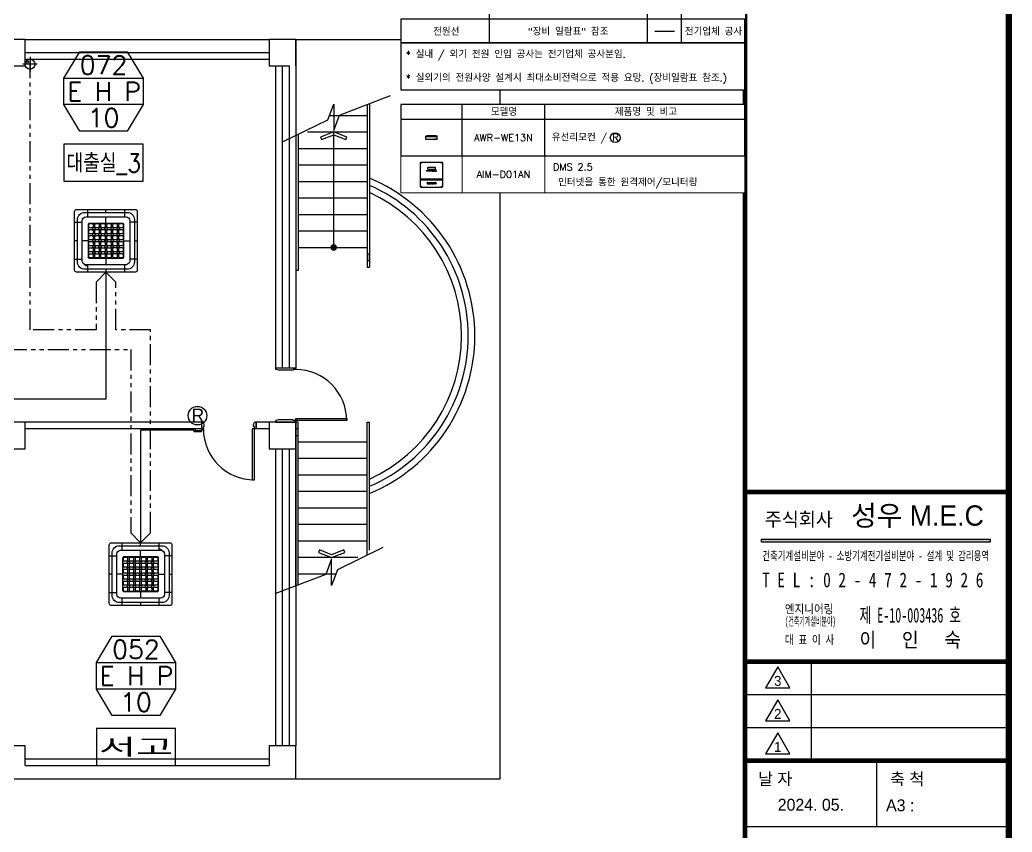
# Model space of a CAD drawing. Header units: millimetres. Extents: x -56261 to 196039, y 9480 to 100001.
# Drawn here: x 53854 to 68889, y 47170 to 59476 of the extents above; entities that cross this region are included whole.
import ezdxf
from ezdxf.enums import TextEntityAlignment as Align
from ezdxf.lldxf.tags import DXFTag

# ---------------------------------------------------------------- set-up
doc = ezdxf.new("R2010")
doc.units = ezdxf.units.MM
doc.set_wipeout_variables(frame=1)
doc.linetypes.add('PHANTOM', pattern=[25, 20, -1, 1, -1, 1, -1])
doc.linetypes.add('PHANTOM2', pattern=[31.75, 15.875, -3.175, 3.175, -3.175, 3.175, -3.175])
for name, color, linetype in [('DVM_INDOOR', 7, 'Continuous'), ('DVM_INOUT_MARK', 2, 'Continuous'), ('DVM_INOUT_NAME', 7, 'Continuous'), ('DVM_LPIT', 3, 'Continuous'), ('DVM_REPORT', 7, 'Continuous'), ('FORM', 4, 'Continuous'), ('PLAN', 9, 'Continuous'), ('SS-TEXT', 7, 'Continuous'), ('SS-유선리모컨', 171, 'Continuous'), ('SS-전원선', 30, 'CENTER2'), ('SS-제어선', 61, 'PHANTOM'), ('SS-통신선', 181, 'CENTER2')]:
    doc.layers.add(name, color=color, linetype=linetype)
doc.styles.add('DVM_DEFAULT', font='romans.shx', dxfattribs={"bigfont": 'whgtxt.shx'})
doc.styles.add('DVM_REPORT', font='romans.shx', dxfattribs={"bigfont": 'whgtxt.shx'})
doc.styles.add('grc', font='')
doc.styles.add('K', font='HYWULM.TTF')
doc.styles.add('굴림', font='NGULIM.TTF')
doc.styles.add('명판', font='')
doc.styles.add('삼성전자', font='')
doc.styles.get('grc').set_extended_font_data('DotumChe')
doc.styles.get('명판').set_extended_font_data('BatangChe')
doc.styles.get('삼성전자').set_extended_font_data('Gulim')
tags = doc.linetypes.add('CENTER2', pattern=[28.575, 19.05, -3.175, 3.175, -3.175]).pattern_tags.tags
tags[10:11] = [DXFTag(74, 4), DXFTag(75, 0), DXFTag(340, '0'), DXFTag(46, 1.0), DXFTag(50, 0.0), DXFTag(44, 0.0), DXFTag(45, 0.0)]
tags[8:9] = [DXFTag(74, 4), DXFTag(75, 0), DXFTag(340, '0'), DXFTag(46, 1.0), DXFTag(50, 0.0), DXFTag(44, 0.0), DXFTag(45, 0.0)]
tags[6:7] = [DXFTag(74, 4), DXFTag(75, 0), DXFTag(340, '0'), DXFTag(46, 1.0), DXFTag(50, 0.0), DXFTag(44, 0.0), DXFTag(45, 0.0)]
tags[4:5] = [DXFTag(74, 4), DXFTag(75, 0), DXFTag(340, '0'), DXFTag(46, 1.0), DXFTag(50, 0.0), DXFTag(44, 0.0), DXFTag(45, 0.0)]

# ---------------------------------------------------------------- blocks, each defined once
blk = doc.blocks.new('PIPE_PIT')
at = {"layer": 'DVM_LPIT', "color": 0}
for p, q in [((110, 0), (-110, 0)), ((0, 110), (0, -110))]:
    blk.add_line(p, q, dxfattribs=at)
blk.add_circle((0, 0), 75, dxfattribs=at)
at = {"layer": 'DVM_LPIT', "color": 0, "style": 'DVM_DEFAULT', "width": 0.8}
for tag, p in [('$P', (-32, 8)), ('$N', (34, -38))]:
    blk.add_attdef(tag, text='', height=28, dxfattribs=at).set_placement(p, align=Align.BOTTOM_CENTER)
blk = doc.blocks.new('FORM_기계', base_point=(381614, -321275))
blk.add_hatch(color=4).paths.add_polyline_path([(456120, -299264), (456120, -299349), (463052, -299349), (463052, -299264)])
at = {"color": 4}
blk.add_line((456222, -298619), (456222, -298619), dxfattribs=at)
blk.add_lwpolyline([(456120, -299264), (463052, -299264), (463052, -299349), (456120, -299349)], close=True, dxfattribs=at)
at = {"layer": 'FORM'}
for p, q in [((463614, -302975), (455614, -302975)), ((457635, -305975), (457635, -302975)), ((463614, -303975), (455614, -303975)), ((463614, -304975), (455614, -304975)), ((459614, -307975), (459614, -305975)), ((463614, -307975), (455614, -307975))]:
    blk.add_line(p, q, dxfattribs=at)
at = {"layer": 'FORM', "const_width": 200}
blk.add_lwpolyline([(463614, -319175), (383714, -319175), (383714, -263975), (463614, -263975)], close=True, dxfattribs=at)
at = {"layer": 'FORM', "const_width": 140}
for points in [[(455614, -263975), (455614, -319175)], [(463614, -297828), (455614, -297828)], [(463614, -302975), (455614, -302975)], [(463614, -305975), (455614, -305975)]]:
    blk.add_lwpolyline(points, dxfattribs=at)
at = {"layer": 'FORM'}
for points in [[(456243, -303766), (456977, -303766), (456610, -303130)], [(456243, -304766), (456977, -304766), (456610, -304130)], [(456243, -305766), (456977, -305766), (456610, -305130)]]:
    blk.add_lwpolyline(points, close=True, dxfattribs=at)
at = {"color": 4, "style": 'K'}
for s, height, p in [('성우 M.E.C', 618, (460845, -298538)), ('주식회사', 412, (457248, -298653))]:
    blk.add_text(s, height=height, dxfattribs=at).set_placement(p, align=Align.MIDDLE)
at = {"color": 4, "style": 'grc', "width": 0.7}
blk.add_text('건축기계설비분야 - 소방기계전기설비분야 - 설계 및 감리용역', height=260.93, dxfattribs=at).set_placement((459579, -299758), align=Align.MIDDLE)
at = {"color": 4, "style": '명판'}
for s, height, width, p in [('T E L : 0 2 - 4 7 2 - 1 9 2 6', 447.3, 0.8, (456136, -300495)), ('엔지니어링', 260.9, 0.9, (456827, -301377)), ('(건축기계설비분야)', 260.9, 0.5, (456827, -301750)), ('대 표 이 사', 260.9, 0.825, (456827, -302309))]:
    blk.add_text(s, height=height, dxfattribs=dict(at, width=width)).set_placement(p, align=Align.MIDDLE_LEFT)
for s, width, p in [('제 E-10-003436 호', 0.63, (462164, -301563)), ('이   인   숙', 0.9, (462164, -302309))]:
    blk.add_text(s, height=447.3, dxfattribs=dict(at, width=width)).set_placement(p, align=Align.MIDDLE_RIGHT)
at = {"layer": 'FORM', "style": '굴림'}
for s, height, p in [('3', 300, (456610, -303554)), ('2', 300, (456610, -304554)), ('1', 300, (456610, -305554)), ('2024. 05.', 360, (457614, -307307)), ('A3 :', 360, (460322, -307324)), ('A3 :', 360, (460322, -307324))]:
    blk.add_text(s, height=height, dxfattribs=at).set_placement(p, align=Align.MIDDLE_CENTER)
for s, p in [('날 자', (456014, -306525)), ('축 척', (460014, -306525))]:
    blk.add_text(s, height=360, dxfattribs=at).set_placement(p, align=Align.MIDDLE_LEFT)
blk = doc.blocks.new('x-plan01$0$ARROWX')
at = {"layer": 'PLAN'}
blk.add_lwpolyline([(-0.2, -0.5), (-0.293, -0.463), (-0.108, 0), (-0.293, 0.463), (-0.2, 0.5), (0, 0)], close=True, dxfattribs=at)
blk = doc.blocks.new('ID_C_G4_T')
at = {"layer": 'DVM_INDOOR', "color": 0}
for p, q in [((-280, 475), (-280, 363)), ((0, 431), (0, 475)), ((280, 475), (280, 362)), ((0, 268), (0, 362)), ((-475, 280), (-362, 280)), ((475, 280), (362, 280)), ((-267, 0), (-363, 0)), ((-431, 0), (-473, 0)), ((267, 0), (362, 0)), ((431, 0), (475, 0)), ((-475, -280), (-362, -280)), ((0, -267), (0, -362)), ((475, -280), (362, -280)), ((-280, -362), (-280, -475)), ((0, -431), (0, -475)), ((281, -362), (280, -475))]:
    blk.add_line(p, q, dxfattribs=at)
for points in [[(-445, 475), (445, 475, -0.414214), (475, 445), (475, -445, -0.414214), (445, -475), (-445, -475, -0.414214), (-475, -445), (-475, 445, -0.414214)], [(-321, 431), (321, 431, -0.414214), (431, 321), (431, -321, -0.414214), (321, -431), (-321, -431, -0.414214), (-431, -321), (-431, 321, -0.414214)], [(-304, 363), (304, 362, -0.356312), (362, 308), (362, -310, -0.324549), (309, -362), (-304, -362, -0.384731), (-363, -304), (-363, 304, -0.377296)], [(-267, 249, -0.414214), (-249, 267), (249, 267, -0.414214), (267, 249), (267, -249, -0.414214), (249, -267), (-249, -267, -0.414214), (-267, -249)], [(-259, 247, -0.414214), (-246, 260), (-208, 260, -0.414214), (-195, 247), (-195, 211, -0.414214), (-208, 198), (-246, 198, -0.414214), (-259, 211)], [(-259, 156, -0.414214), (-246, 169), (-208, 169, -0.414214), (-195, 156), (-195, 119, -0.414214), (-208, 107), (-246, 107, -0.414214), (-259, 119)], [(-197, 194, -0.414214), (-191, 200), (-170, 200, -0.414214), (-165, 194), (-165, 173, -0.414214), (-170, 167), (-191, 167, -0.414214), (-197, 173)], [(-168, 247, -0.414214), (-155, 260), (-117, 260, -0.414214), (-104, 247), (-104, 211, -0.414214), (-117, 198), (-155, 198, -0.414214), (-168, 211)], [(-168, 156, -0.414214), (-155, 169), (-117, 169, -0.414214), (-104, 156), (-104, 119, -0.414214), (-117, 107), (-155, 107, -0.414214), (-168, 119)], [(-106, 194, -0.414214), (-100, 200), (-79, 200, -0.414214), (-73, 194), (-73, 173, -0.414214), (-79, 167), (-100, 167, -0.414214), (-106, 173)], [(-77, 248, -0.414214), (-64, 260), (-25, 260, -0.414214), (-13, 248), (-13, 211, -0.414214), (-25, 198), (-64, 198, -0.414214), (-77, 211)], [(-77, 156, -0.414214), (-64, 169), (-25, 169, -0.414214), (-13, 156), (-13, 120, -0.414214), (-25, 107), (-64, 107, -0.414214), (-77, 120)], [(-15, 194, -0.414214), (-9, 200), (12, 200, -0.414214), (18, 194), (18, 173, -0.414214), (12, 167), (-9, 167, -0.414214), (-15, 173)], [(15, 248, -0.414214), (27, 260), (66, 260, -0.414214), (79, 248), (79, 211, -0.414214), (66, 198), (27, 198, -0.414214), (15, 211)], [(15, 156, -0.414214), (27, 169), (66, 169, -0.414214), (79, 156), (79, 120, -0.414214), (66, 107), (27, 107, -0.414214), (15, 120)], [(77, 194, -0.414214), (82, 200), (103, 200, -0.414214), (109, 194), (109, 173, -0.414214), (103, 167), (82, 167, -0.414214), (77, 173)], [(106, 248, -0.414214), (119, 261), (157, 261, -0.414214), (170, 248), (170, 211, -0.414214), (157, 198), (119, 198, -0.414214), (106, 211)], [(106, 157, -0.414214), (119, 169), (157, 169, -0.414214), (170, 157), (170, 120, -0.414214), (157, 107), (119, 107, -0.414214), (106, 120)], [(168, 194, -0.414214), (174, 200), (195, 200, -0.414214), (200, 194), (200, 173, -0.414214), (195, 167), (174, 167, -0.414214), (168, 173)], [(197, 248, -0.414214), (210, 261), (248, 261, -0.414214), (261, 248), (261, 211, -0.414214), (248, 198), (210, 198, -0.414214), (197, 211)], [(197, 157, -0.414214), (210, 169), (248, 169, -0.414214), (261, 157), (261, 120, -0.414214), (248, 107), (210, 107, -0.414214), (197, 120)], [(-259, 65, -0.414214), (-246, 78), (-208, 78, -0.414214), (-195, 65), (-195, 28, -0.414214), (-208, 15), (-246, 15, -0.414214), (-259, 28)], [(-197, 103, -0.414214), (-191, 108), (-170, 108, -0.414214), (-165, 103), (-165, 82, -0.414214), (-170, 76), (-191, 76, -0.414214), (-197, 82)], [(-197, 11, -0.414214), (-191, 17), (-170, 17, -0.414214), (-165, 11), (-165, -10, -0.414214), (-170, -15), (-191, -15, -0.414214), (-197, -10)], [(-168, 65, -0.414214), (-155, 78), (-117, 78, -0.414214), (-104, 65), (-104, 28, -0.414214), (-117, 15), (-155, 15, -0.414214), (-168, 28)], [(-106, 103, -0.414214), (-100, 108), (-79, 108, -0.414214), (-73, 103), (-73, 82, -0.414214), (-79, 76), (-100, 76, -0.414214), (-106, 82)], [(-106, 11, -0.414214), (-100, 17), (-79, 17, -0.414214), (-73, 11), (-73, -10, -0.414214), (-79, -15), (-100, -15, -0.414214), (-106, -10)], [(-77, 65, -0.414214), (-64, 78), (-25, 78, -0.414214), (-13, 65), (-13, 28, -0.414214), (-25, 15), (-64, 15, -0.414214), (-77, 28)], [(-15, 103, -0.414214), (-9, 108), (12, 108, -0.414214), (18, 103), (18, 82, -0.414214), (12, 76), (-9, 76, -0.414214), (-15, 82)], [(-15, 11, -0.414214), (-9, 17), (12, 17, -0.414214), (18, 11), (18, -10, -0.414214), (12, -15), (-9, -15, -0.414214), (-15, -10)], [(15, 65, -0.414214), (27, 78), (66, 78, -0.414214), (79, 65), (79, 28, -0.414214), (66, 15), (27, 15, -0.414214), (15, 28)], [(77, 103, -0.414214), (82, 108), (103, 108, -0.414214), (109, 103), (109, 82, -0.414214), (103, 76), (82, 76, -0.414214), (77, 82)], [(77, 11, -0.414214), (82, 17), (103, 17, -0.414214), (109, 11), (109, -10, -0.414214), (103, -15), (82, -15, -0.414214), (77, -10)], [(106, 65, -0.414214), (119, 78), (157, 78, -0.414214), (170, 65), (170, 28, -0.414214), (157, 16), (119, 16, -0.414214), (106, 28)], [(168, 103, -0.414214), (174, 108), (195, 108, -0.414214), (200, 103), (200, 82, -0.414214), (195, 76), (174, 76, -0.414214), (168, 82)], [(168, 11, -0.414214), (174, 17), (195, 17, -0.414214), (200, 11), (200, -10, -0.414214), (195, -15), (174, -15, -0.414214), (168, -10)], [(197, 65, -0.414214), (210, 78), (248, 78, -0.414214), (261, 65), (261, 28, -0.414214), (248, 16), (210, 16, -0.414214), (197, 28)], [(-259, -26, -0.414214), (-246, -13), (-208, -13, -0.414214), (-195, -26), (-195, -63, -0.414214), (-208, -76), (-246, -76, -0.414214), (-259, -63)], [(-259, -117, -0.414214), (-246, -105), (-208, -105, -0.414214), (-195, -117), (-195, -154, -0.414214), (-208, -167), (-246, -167, -0.414214), (-259, -154)], [(-197, -80, -0.414214), (-191, -74), (-170, -74, -0.414214), (-165, -80), (-165, -101, -0.414214), (-170, -107), (-191, -107, -0.414214), (-197, -101)], [(-168, -26, -0.414214), (-155, -13), (-117, -13, -0.414214), (-104, -26), (-104, -63, -0.414214), (-117, -76), (-155, -76, -0.414214), (-168, -63)], [(-168, -117, -0.414214), (-155, -105), (-117, -105, -0.414214), (-104, -117), (-104, -154, -0.414214), (-117, -167), (-155, -167, -0.414214), (-168, -154)], [(-106, -80, -0.414214), (-100, -74), (-79, -74, -0.414214), (-73, -80), (-73, -101, -0.414214), (-79, -106), (-100, -106, -0.414214), (-106, -101)], [(-77, -26, -0.414214), (-64, -13), (-25, -13, -0.414214), (-13, -26), (-13, -63, -0.414214), (-25, -76), (-64, -76, -0.414214), (-77, -63)], [(-77, -117, -0.414214), (-64, -105), (-25, -105, -0.414214), (-13, -117), (-13, -154, -0.414214), (-25, -167), (-64, -167, -0.414214), (-77, -154)], [(-15, -80, -0.414214), (-9, -74), (12, -74, -0.414214), (18, -80), (18, -101, -0.414214), (12, -107), (-9, -107, -0.414214), (-15, -101)], [(15, -26, -0.414214), (27, -13), (66, -13, -0.414214), (79, -26), (79, -63, -0.414214), (66, -76), (27, -76, -0.414214), (15, -63)], [(15, -117, -0.414214), (27, -105), (66, -105, -0.414214), (79, -117), (79, -154, -0.414214), (66, -167), (27, -167, -0.414214), (15, -154)], [(77, -80, -0.414214), (82, -74), (103, -74, -0.414214), (109, -80), (109, -101, -0.414214), (103, -107), (82, -107, -0.414214), (77, -101)], [(106, -26, -0.414214), (119, -13), (157, -13, -0.414214), (170, -26), (170, -63, -0.414214), (157, -75), (119, -75, -0.414214), (106, -63)], [(106, -117, -0.414214), (119, -104), (157, -104, -0.414214), (170, -117), (170, -154, -0.414214), (157, -167), (119, -167, -0.414214), (106, -154)], [(168, -80, -0.414214), (174, -74), (195, -74, -0.414214), (200, -80), (200, -101, -0.414214), (195, -106), (174, -106, -0.414214), (168, -101)], [(197, -26, -0.414214), (210, -13), (248, -13, -0.414214), (261, -26), (261, -63, -0.414214), (248, -75), (210, -75, -0.414214), (197, -63)], [(197, -117, -0.414214), (210, -104), (248, -104, -0.414214), (261, -117), (261, -154, -0.414214), (248, -167), (210, -167, -0.414214), (197, -154)], [(-259, -208, -0.414214), (-246, -196), (-208, -196, -0.414214), (-195, -208), (-195, -245, -0.414214), (-208, -258), (-246, -258, -0.414214), (-259, -245)], [(-197, -171, -0.414214), (-191, -165), (-170, -165, -0.414214), (-165, -171), (-165, -192, -0.414214), (-170, -198), (-191, -198, -0.414214), (-197, -192)], [(-168, -208, -0.414214), (-155, -196), (-117, -196, -0.414214), (-104, -208), (-104, -245, -0.414214), (-117, -258), (-155, -258, -0.414214), (-168, -245)], [(-106, -171, -0.414214), (-100, -165), (-79, -165, -0.414214), (-73, -171), (-73, -192, -0.414214), (-79, -198), (-100, -198, -0.414214), (-106, -192)], [(-77, -208, -0.414214), (-64, -196), (-25, -196, -0.414214), (-13, -208), (-13, -245, -0.414214), (-25, -258), (-64, -258, -0.414214), (-77, -245)], [(-15, -171, -0.414214), (-9, -165), (12, -165, -0.414214), (18, -171), (18, -192, -0.414214), (12, -198), (-9, -198, -0.414214), (-15, -192)], [(15, -208, -0.414214), (27, -196), (66, -196, -0.414214), (79, -208), (79, -245, -0.414214), (66, -258), (27, -258, -0.414214), (15, -245)], [(77, -171, -0.414214), (82, -165), (103, -165, -0.414214), (109, -171), (109, -192, -0.414214), (103, -198), (82, -198, -0.414214), (77, -192)], [(106, -208, -0.414214), (119, -195), (157, -195, -0.414214), (170, -208), (170, -245, -0.414214), (157, -258), (119, -258, -0.414214), (106, -245)], [(168, -171, -0.414214), (174, -165), (195, -165, -0.414214), (200, -171), (200, -192, -0.414214), (195, -198), (174, -198, -0.414214), (168, -192)], [(197, -208, -0.414214), (210, -195), (248, -195, -0.414214), (261, -208), (261, -245, -0.414214), (248, -258), (210, -258, -0.414214), (197, -245)], [(-308, -366, -0.414214), (-307, -365), (-289, -365, -0.414214), (-288, -366), (-288, -380, -0.414214), (-289, -381), (-307, -381, -0.414214), (-308, -380)]]:
    blk.add_lwpolyline(points, format="xyb", close=True, dxfattribs=at)
at = {"layer": 'DVM_INDOOR', "color": 252}
for points in [[(0, 0), (-15, 0)], [(0, 0), (0, -15)]]:
    blk.add_lwpolyline(points, dxfattribs=at)
blk = doc.blocks.new('INOUT_MARK')
at = {"layer": 'DVM_INOUT_MARK', "color": 0}
for p, q in [((-600, 1560), (600, 1560)), ((600, 1160), (-600, 1160))]:
    blk.add_line(p, q, dxfattribs=at)
blk.add_lwpolyline([(-360, 1960), (360, 1960), (600, 1560), (600, 1160), (360, 760), (-360, 760), (-600, 1160), (-600, 1560), (-360, 1960)], dxfattribs=at)
at = {"layer": 'DVM_INOUT_NAME'}
blk.add_lwpolyline([(-600, 0), (600, 0), (600, 560), (-600, 560)], close=True, dxfattribs=at)
at = {"layer": 'DVM_INOUT_MARK', "color": 0, "style": 'DVM_DEFAULT'}
for tag, p in [('CAP', (0, 1760)), ('NO', (0, 960))]:
    blk.add_attdef(tag, text='', height=280, dxfattribs=at).set_placement(p, align=Align.MIDDLE_CENTER)
for tag, width, p, p2 in [('MNAME', 0.53094, (-549, 1220), (563, 1220)), ('QTY', 0.517418, (710, 1220), (1089, 1220))]:
    blk.add_attdef(tag, text='', height=280, dxfattribs=dict(at, width=width)).set_placement(p, p2, align=Align.FIT)
at = {"layer": 'DVM_INOUT_NAME', "style": 'DVM_DEFAULT', "width": 1.097081}
blk.add_attdef('INAME', text='', height=280, dxfattribs=at).set_placement((-562, 134), (564, 134), align=Align.FIT)
blk = doc.blocks.new('유선리모컨-윗면도')
at = {"layer": 'SS-유선리모컨'}
for p, q in [((-152, 0), (-152, -92)), ((152, 0), (-152, 0)), ((-103, 0), (-103, -8)), ((-76, 0), (-76, -8)), ((76, 0), (76, -8)), ((103, 0), (103, -8)), ((152, 0), (152, -92)), ((152, -70), (-152, -70)), ((-116, -82), (-152, -82)), ((-144, -92), (-144, -82)), ((-116, -92), (-144, -92)), ((-97, -90), (-123, -90)), ((-116, -82), (-116, -95)), ((0, -85), (-116, -85)), ((-116, -87), (-105, -87)), ((-116, -93), (-105, -93)), ((116, -95), (-116, -95)), ((-105, -87), (-105, -93)), ((-105, -88), (-105, -93)), ((-101, -9), (-89, -9)), ((-89, -9), (-77, -9)), ((0, -85), (116, -85)), ((89, -9), (77, -9)), ((101, -9), (89, -9)), ((97, -90), (123, -90)), ((105, -87), (105, -93)), ((116, -87), (105, -87)), ((116, -93), (105, -93)), ((116, -82), (152, -82)), ((116, -82), (116, -95)), ((116, -92), (144, -92)), ((144, -92), (144, -82))]:
    blk.add_line(p, q, dxfattribs=at)
for centre, radius, start, end in [((-148, -92), 3, 180, 239.7113), ((-132, -64), 36, 239.7113, 262.5886), ((0, 1996), 2096, 266.2731, 270), ((0, 1996), 2100, 266.2731, 270), ((-101, -8), 1.5, 180, 270), ((-77, -8), 1.5, 270, 0), ((0, 1996), 2096, 270, 273.7269), ((0, 1996), 2100, 270, 273.7269), ((77, -8), 1.5, 180, 270), ((101, -8), 1.5, 270, 0), ((132, -64), 36, 277.4114, 300.2887), ((148, -92), 3, 300.2887, 0)]:
    blk.add_arc(centre, radius, start, end, dxfattribs=at)
blk = doc.blocks.new('A$C208730F6')
at = {"layer": 'SS-TEXT', "color": 5, "linetype": 'Continuous'}
for p, q in [((472, 296), (498, 296)), ((472, 296), (472, 285)), ((473, 335), (473, 327)), ((485, 310), (510, 295)), ((498, 296), (498, 289)), ((530, 309), (502, 324)), ((514, 331), (514, 323)), ((514, 323), (538, 323)), ((538, 335), (538, 323)), ((540, 293), (540, 285)), ((575, 358), (558, 262)), ((558, 262), (585, 262)), ((575, 358), (617, 358)), ((594, 335), (585, 262)), ((594, 335), (597, 335)), ((597, 335), (606, 262)), ((606, 262), (633, 262)), ((617, 358), (633, 262)), ((650, 358), (692, 358)), ((650, 358), (650, 262)), ((650, 262), (675, 262)), ((675, 333), (677, 333)), ((675, 333), (675, 262)), ((689, 262), (677, 333)), ((689, 262), (715, 262)), ((701, 306), (692, 358)), ((701, 306), (703, 306)), ((712, 358), (703, 306)), ((712, 358), (754, 358)), ((715, 262), (727, 333)), ((727, 333), (729, 333)), ((729, 333), (729, 262)), ((729, 262), (754, 262)), ((754, 358), (754, 262)), ((774, 296), (801, 296)), ((774, 296), (774, 285)), ((776, 335), (776, 327)), ((787, 310), (812, 295)), ((801, 296), (801, 289)), ((832, 309), (805, 324)), ((816, 331), (816, 323)), ((816, 323), (841, 323)), ((841, 335), (841, 323)), ((843, 293), (843, 285)), ((865, 358), (892, 358)), ((865, 358), (865, 289)), ((892, 358), (892, 289)), ((907, 358), (934, 358)), ((907, 358), (907, 289)), ((934, 358), (934, 289)), ((958, 358), (990, 358)), ((958, 358), (958, 262)), ((958, 262), (982, 262)), ((982, 321), (983, 321)), ((982, 321), (982, 262)), ((1006, 262), (983, 321)), ((990, 358), (1013, 298)), ((1038, 262), (1006, 262)), ((1013, 298), (1014, 298)), ((1014, 358), (1038, 358)), ((1014, 358), (1014, 298)), ((1038, 358), (1038, 262)), ((1061, 332), (1061, 288)), ((1087, 332), (1087, 288)), ((1093, 312), (1126, 312)), ((1093, 312), (1093, 298)), ((1093, 298), (1100, 298)), ((1100, 332), (1100, 325)), ((1100, 325), (1126, 325)), ((1100, 298), (1100, 288)), ((1126, 332), (1126, 325)), ((1126, 312), (1126, 288))]:
    blk.add_line(p, q, dxfattribs=at)
at = {"layer": 'SS-TEXT', "color": 5}
blk.add_line((1094, 262), (1093, 262), dxfattribs=at)
at = {"layer": 'SS-TEXT'}
for points in [[(70, 1845), (1529, 1845, -0.414214), (1599, 1775), (1599, 70, -0.414214), (1529, 0), (70, 0, -0.414214), (0, 70), (0, 1775, -0.414214)], [(560, 1459), (1038, 1459, -0.414214), (1068, 1429), (1068, 1336, -0.414214), (1038, 1306), (560, 1306, -0.414214), (530, 1336), (530, 1429, -0.414214)], [(586, 1190), (449, 1190, -0.414214), (439, 1200), (439, 1222, -0.414214), (449, 1232), (586, 1232, -0.414214), (596, 1222), (596, 1200, -0.414214)], [(774, 1190), (637, 1190, -0.414214), (627, 1200), (627, 1222, -0.414214), (637, 1232), (774, 1232, -0.414214), (784, 1222), (784, 1200, -0.414214)], [(825, 1190), (962, 1190, 0.414214), (972, 1200), (972, 1222, 0.414214), (962, 1232), (825, 1232, 0.414214), (815, 1222), (815, 1200, 0.414214)], [(1013, 1190), (1150, 1190, 0.414214), (1160, 1200), (1160, 1222, 0.414214), (1150, 1232), (1013, 1232, 0.414214), (1003, 1222), (1003, 1200, 0.414214)]]:
    blk.add_lwpolyline(points, format="xyb", close=True, dxfattribs=at)
for points in [[(40, 1790), (69, 1790)], [(55, 1776), (55, 1805)], [(1559, 1790), (1529, 1790)], [(1544, 1776), (1544, 1805)], [(0, 613), (1599, 613)], [(0, 563), (1599, 563)], [(40, 55), (69, 55)], [(55, 69), (55, 40)], [(1559, 55), (1529, 55)], [(1544, 69), (1544, 40)]]:
    blk.add_lwpolyline(points, dxfattribs=at)
for centre, radius in [((55, 1790), 29.7), ((55, 1790), 19.7), ((1544, 1790), 29.7), ((1544, 1790), 19.7), ((55, 55), 29.7), ((55, 55), 19.7), ((1544, 55), 29.7), ((1544, 55), 19.7)]:
    blk.add_circle(centre, radius, dxfattribs=at)
at = {"layer": 'SS-TEXT', "color": 5, "linetype": 'Continuous'}
for centre, radius, start, end in [((506, 331), 7.65, 0, 241.4517), ((506, 289), 7.65, 180, 60.3802), ((808, 331), 7.65, 0, 241.4517), ((808, 289), 7.65, 180, 60.3802), ((899, 289), 7.65, 180, 0), ((1093, 332), 6.69, 0, 180), ((1093, 288), 6.69, 180, 0)]:
    blk.add_arc(centre, radius, start, end, dxfattribs=at)
for centre, major_axis, ratio, start_param, end_param in [((506, 285), (34.4, 0), 0.666667, 3.141593, 6.283185), ((506, 327), (32.5, 0), 0.705882, 3.141593, 3.999165), ((506, 335), (32.5, 0), 0.705882, 0, 1.669355), ((506, 293), (-34.4, 0), 0.666667, 3.141593, 3.953944), ((808, 285), (34.4, 0), 0.666667, 3.141593, 6.283185), ((808, 335), (-32.5, 0), 0.705882, 3.141593, 6.283185), ((808, 327), (32.5, 0), 0.705882, 3.141593, 3.999165), ((808, 293), (-34.4, 0), 0.666667, 3.141593, 3.953944), ((899, 289), (34.4, 0), 0.777778, 3.141593, 6.283185), ((1093, 332), (-32.5, 0), 0.794118, 3.141593, 6.283185), ((1093, 288), (32.5, 0), 0.794118, 3.141593, 4.694878), ((1093, 288), (-32.5, 0), 0.794118, 2.381629, 3.141593)]:
    blk.add_ellipse(centre, major_axis=major_axis, ratio=ratio, start_param=start_param, end_param=end_param, dxfattribs=at)
at = {"layer": 'SS-TEXT', "color": 5, "linetype": 'Continuous', "extrusion": (0, 0, -1)}
for centre, ratio, start_param, end_param in [((506, 335), 0.705882, 0, 1.669355), ((1093, 288), 0.794118, 3.141593, 4.694878)]:
    blk.add_ellipse(centre, major_axis=(-32.5, 0), ratio=ratio, start_param=start_param, end_param=end_param, dxfattribs=at)
blk = doc.blocks.new('A$Cd3c4cba3')
at = {"linetype": 'Continuous'}
blk.add_wipeout([(0, -466), (0, -7216), (11816, -7216), (11816, -466)], dxfattribs=at).dxf.layer = 'SS-TEXT'
blk.add_wipeout([(0, -7716), (0, -10756), (11816, -10756), (11816, -7716)]).dxf.layer = 'SS-TEXT'
at = {"layer": 'SS-TEXT'}
for p, q in [((3033, -1276), (3033, -5596)), ((9626, -1276), (9626, -5596)), ((9626, -1276), (9626, -5596)), ((8456, -3166), (8456, -5596)), ((0, -5596), (11816, -5596))]:
    blk.add_line(p, q, dxfattribs=at)
at = {"layer": 'SS-TEXT', "linetype": 'Continuous'}
for p, q in [((2104, -9489), (2104, -7716)), ((4939, -9489), (4939, -7716)), ((0, -8222), (11816, -8222))]:
    blk.add_line(p, q, dxfattribs=at)
at = {"layer": 'SS-TEXT', "ltscale": 12}
blk.add_line((0, -9489), (11816, -9489), dxfattribs=at)
at = {"layer": 'SS-TEXT', "lineweight": 9}
for p, q in [((2104, -10756), (2104, -9489)), ((4939, -10756), (4939, -9489))]:
    blk.add_line(p, q, dxfattribs=at)
at = {"layer": 'SS-TEXT'}
for points in [[(11816, -4786), (0, -4786), (0, -5596), (11816, -5596)], [(11816, -5596), (0, -5596), (0, -7216), (11816, -7216)], [(11816, -5596), (0, -5596), (0, -5596), (11816, -5596)]]:
    blk.add_lwpolyline(points, close=True, dxfattribs=at)
at = {"layer": 'SS-TEXT', "linetype": 'Continuous'}
blk.add_lwpolyline([(11816, -7716), (0, -7716), (0, -9489), (11816, -9489)], close=True, dxfattribs=at)
at = {"layer": 'SS-TEXT', "lineweight": 9}
for points in [[(0, -9489), (0, -10756), (11816, -10756), (11816, -9489)], [(11816, -9489), (0, -9489), (0, -10756), (11816, -10756), (11816, -9489)]]:
    blk.add_lwpolyline(points, dxfattribs=at)
at = {"layer": 'SS-TEXT', "linetype": 'Continuous'}
blk.add_circle((7360, -8856), 168, dxfattribs=at)
at = {"layer": 'SS-전원선', "ltscale": 30}
blk.add_line((8717, -5199), (9400, -5199), dxfattribs=at)
at = {"layer": 'SS-TEXT', "xscale": 0.4734249370960417, "yscale": 0.4734249370960417, "zscale": 0.4734249370960417}
blk.add_blockref('A$C208730F6', (673, -10569), dxfattribs=at)
at = {"layer": 'SS-유선리모컨', "xscale": -1.280482179733181, "yscale": 1.280482179733181, "zscale": 1.280482180734916, "rotation": 180}
blk.add_blockref('유선리모컨-윗면도', (1052, -8922), dxfattribs=at)
at = {"layer": 'SS-TEXT', "style": 'DVM_REPORT'}
for s, height, p in [('전원선', 242.4, (1558, -5191)), ('"장비 일람표" 참조', 242.42, (5745, -5191)), ('전기업체 공사', 242.4, (10738, -5191))]:
    blk.add_text(s, height=height, dxfattribs=at).set_placement(p, align=Align.MIDDLE)
for s, p in [('* 실내 / 외기 전원 인입 공사는 전기업체 공사분임.', (173, -6001)), ('* 실외기의 전원사양 설계시 최대소비전력으로 적용 요망. (장비일람표 참조.)', (173, -6811))]:
    blk.add_text(s, height=242.42, dxfattribs=at).set_placement(p, align=Align.MIDDLE_LEFT)
at = {"layer": 'SS-TEXT', "linetype": 'Continuous', "style": 'DVM_DEFAULT'}
for s, p in [('모델명', (3091, -8102)), ('제품명 및 비고', (7345, -8102))]:
    blk.add_text(s, height=243, dxfattribs=at).set_placement(p)
for s, p in [('AWR-WE13N', (3521, -8856)), ('유선리모컨 /', (6135, -8856)), ('DMS 2.5', (5903, -9865)), ('AIM-D01AN', (3521, -10123)), ('인터넷을 통한 원격제어/모니터링', (7792, -10401))]:
    blk.add_text(s, height=243, dxfattribs=at).set_placement(p, align=Align.MIDDLE_CENTER)
blk.add_text('R', height=243, dxfattribs=at).set_placement((7368, -8972), align=Align.CENTER)

msp = doc.modelspace()

# ---------------------------------------------------------------- linework, layer by layer
at = {"layer": 'PLAN'}
for p, q in [((53933.4, 59178.8), (57633.4, 59178.8)), ((58033.4, 59178.8), (58033.4, 54177.6)), ((58033.4, 59178.8), (61128.8, 59178.8)), ((61128.8, 47978.8), (61128.8, 59178.8)), ((53933.4, 58978.8), (57633.4, 58978.8)), ((53933.4, 58878.8), (57633.4, 58878.8)), ((57733.4, 54177.6), (57733.4, 58778.8)), ((57833.4, 54203.8), (57833.4, 58778.8)), ((57933.4, 58778.8), (57933.4, 54203.8)), ((59114.4, 58192), (59114.4, 55728)), ((59152.4, 58206.5), (59152.4, 55728)), ((58545.1, 58028), (59114.4, 58028)), ((58071.4, 57743.2), (58071.4, 55678)), ((58210.1, 57778), (59114.4, 57778)), ((58033.4, 57667), (58033.4, 55678)), ((58071.4, 57528), (59114.4, 57528)), ((58071.4, 57278), (59114.4, 57278)), ((58071.4, 57028), (59114.4, 57028)), ((58071.4, 56778), (59114.4, 56778)), ((58071.4, 56528), (59114.4, 56528)), ((58071.4, 56278), (59114.4, 56278)), ((58071.4, 56028), (59114.4, 56028)), ((58071.4, 55678), (58033.4, 55678)), ((59114.4, 55728), (59152.4, 55728)), ((57733.4, 54203.8), (57733.4, 54177.6)), ((58033.4, 54177.6), (58033.4, 54203.8)), ((56634.7, 53378.8), (53933.4, 53378.8)), ((56608.4, 53378.8), (56634.7, 53378.8)), ((57633.4, 53378.8), (57407.2, 53378.8)), ((57407.2, 53378.8), (57433.4, 53378.8)), ((57433.4, 53278.8), (57433.4, 53378.8)), ((57733.4, 53405.1), (57733.4, 53378.8)), ((57733.4, 53405.1), (57733.4, 53378.8)), ((57733.4, 53378.8), (57733.4, 53405.1)), ((58033.4, 53378.8), (57733.4, 53378.8)), ((58033.4, 53438.8), (58033.4, 48478.8)), ((58033.4, 53378.8), (58033.4, 53438.8)), ((58033.4, 50900.3), (58033.4, 53378.8)), ((58071.4, 53378.8), (58033.4, 53378.8)), ((58071.4, 50914.8), (58071.4, 53378.8)), ((59114.4, 51363.6), (59114.4, 53378.8)), ((59114.4, 53378.8), (59152.4, 53378.8)), ((59152.4, 51439.8), (59152.4, 53378.8)), ((56634.7, 53278.8), (53933.4, 53278.8)), ((56634.7, 53278.8), (56608.4, 53278.8)), ((57633.4, 53278.8), (57373.4, 53278.8)), ((57433.4, 53278.8), (57373.4, 53278.8)), ((59114.4, 53078.8), (58071.4, 53078.8)), ((57733.4, 48478.8), (57733.4, 52978.8)), ((57833.4, 48478.8), (57833.4, 52978.8)), ((57933.4, 52978.8), (57933.4, 48478.8)), ((59114.4, 52828.8), (58071.4, 52828.8)), ((59114.4, 52578.8), (58071.4, 52578.8)), ((59114.4, 52328.8), (58071.4, 52328.8)), ((59114.4, 52078.8), (58071.4, 52078.8)), ((59114.4, 51828.8), (58071.4, 51828.8)), ((59114.4, 51578.8), (58071.4, 51578.8)), ((58975.7, 51328.8), (58071.4, 51328.8)), ((58640.7, 51078.8), (58071.4, 51078.8)), ((53933.4, 48278.8), (57633.4, 48278.8)), ((53933.4, 48178.8), (57633.4, 48178.8)), ((45283.4, 47978.8), (58033.4, 47978.8)), ((58033.4, 47978.8), (61128.8, 47978.8))]:
    msp.add_line(p, q, dxfattribs=at)
for points in [[(53533.4, 58978.8), (53533.4, 58778.8), (53933.4, 58778.8), (53933.4, 59178.8), (53683.4, 59178.8)], [(57633.4, 59178.8), (57633.4, 58778.8), (57933.4, 58778.8)], [(58033.4, 58778.8), (58033.4, 59178.8), (57633.4, 59178.8)], [(57833.4, 57626.9), (58520.6, 57962.7), (58608.9, 58198), (58608.9, 57798), (58697.1, 58033.3), (59470.5, 58327.5)], [(58608.9, 56028), (58608.8, 57778)], [(53533.4, 53378.8), (53533.4, 52978.8), (53933.4, 52978.8), (53933.4, 53378.8), (53533.4, 53378.8)], [(57633.4, 53378.8), (57633.4, 52978.8), (58033.4, 52978.8), (58033.4, 53378.8), (57633.4, 53378.8)], [(59352.4, 51479.9), (58665.2, 51144.1), (58576.9, 50908.8), (58576.9, 51308.8), (58488.7, 51073.5), (57715.3, 50779.3)], [(53933.4, 48178.8), (53933.4, 48478.8), (53533.4, 48478.8)], [(57633.4, 48478.8), (57633.4, 48178.8)], [(57633.4, 47978.8), (58033.4, 47978.8), (58033.4, 48478.8), (57633.4, 48478.8)]]:
    msp.add_lwpolyline(points, dxfattribs=at)
at = {"layer": 'PLAN', "const_width": 50}
msp.add_lwpolyline([(58583.9, 56028, 1), (58633.9, 56028, 1)], format="xyb", close=True, dxfattribs=at)
at = {"layer": 'PLAN'}
for points in [[(59114.4, 55828), (59152.4, 55828), (59152.4, 55928), (59114.4, 55928)], [(57733.4, 54196.3), (57733.4, 54203.8), (58033.4, 54203.8), (58033.4, 54196.3), (58033.4, 54177.6), (57995.9, 54177.6), (57995.9, 54166.3), (57770.9, 54166.3), (57733.4, 54177.6), (57733.4, 54177.6)], [(56615.9, 53378.8), (56608.4, 53378.8), (56608.4, 53278.8), (56615.9, 53278.8), (56634.7, 53278.8), (56634.7, 53316.3), (56645.9, 53316.3), (56645.9, 53341.3), (56634.7, 53378.8), (56634.7, 53378.8)], [(57425.9, 53378.8), (57433.4, 53378.8), (57433.4, 53278.8), (57425.9, 53278.8), (57407.2, 53278.8), (57407.2, 53316.3), (57395.9, 53316.3), (57395.9, 53341.3), (57407.2, 53378.8), (57407.2, 53378.8)], [(57733.4, 53386.3), (57733.4, 53378.8), (58033.4, 53378.8), (58033.4, 53386.3), (58033.4, 53405.1), (57995.9, 53405.1), (57995.9, 53416.3), (57770.9, 53416.3), (57733.4, 53405.1), (57733.4, 53405.1)], [(58033.4, 53405.1), (58033.4, 53438.8), (58805.9, 53438.8), (58805.9, 53405.1)], [(57407.2, 53278.8), (57373.4, 53278.8), (57373.4, 52506.3), (57407.2, 52506.3)], [(58071.4, 53278.8), (58033.4, 53278.8), (58033.4, 53178.8), (58071.4, 53178.8)]]:
    msp.add_lwpolyline(points, close=True, dxfattribs=at)
for centre, radius, start, end in [((58162.5, 54688.3), 2584.7, 292.51865, 67.48135), ((58162.5, 54688.3), 2484.7, 293.47807, 66.52193), ((58162.5, 54688.3), 2384.7, 294.52591, 65.47409), ((58033.4, 53405.1), 772.5, 0, 90), ((57407.2, 53278.8), 772.5, 180, 270)]:
    msp.add_arc(centre, radius, start, end, dxfattribs=at)
at = {"layer": 'SS-유선리모컨', "color": 6, "linetype": 'ByBlock'}
msp.add_circle((56544.9, 53479.7), 140.7, dxfattribs=at)
at = {"layer": 'SS-제어선', "linetype": 'PHANTOM2', "ltscale": 20}
for points in [[(49833.7, 54480.7), (55533, 54480.7), (55533, 51703.3), (55683, 51553.3), (55833, 51703.3), (55833, 54780.7), (55308.7, 54780.7), (55308.7, 55503.8), (55158.7, 55653.8), (55008.7, 55503.8), (55008.7, 54780.7), (54008.4, 54780.7), (54008.4, 58803.8)], [(54158.4, 54480.7), (54158.5, 54480.7)]]:
    msp.add_lwpolyline(points, dxfattribs=at)
at = {"layer": 'SS-통신선'}
for points in [[(55158.7, 55653.8), (55158.7, 53730.7), (41783.4, 53730.7), (41783.4, 51342.3), (40074.7, 51342.3)], [(56488.1, 53260.5), (55683, 53260.5), (55683, 51553.3)]]:
    msp.add_lwpolyline(points, dxfattribs=at)

# ---------------------------------------------------------------- block references
at = {"layer": 'DVM_INDOOR', "color": 1}
msp.add_blockref('ID_C_G4_T', (55158.4, 56128.8), dxfattribs=at)
at = {"layer": 'DVM_INDOOR', "color": 1, "rotation": 180}
msp.add_blockref('ID_C_G4_T', (55683.3, 51078.3), dxfattribs=at)
at = {"layer": 'DVM_INOUT_MARK'}
ref = msp.add_blockref('INOUT_MARK', (55122.1, 57031.3), dxfattribs=at)
ref.add_attrib('CAP', '072', dxfattribs={"color": 0, "height": 280, "style": 'DVM_DEFAULT'}).set_placement((55122.1, 58791.3), align=Align.MIDDLE_CENTER)
ref.add_attrib('MNAME', 'E H P', dxfattribs={"color": 0, "height": 280, "style": 'DVM_DEFAULT', "width": 0.967867}).set_placement((54573.3, 58251.4), (55684.7, 58251.4), align=Align.FIT)
ref.add_attrib('NO', '10', dxfattribs={"color": 0, "height": 280, "style": 'DVM_DEFAULT'}).set_placement((55122.1, 57991.3), align=Align.MIDDLE_CENTER)
ref.add_attrib('INAME', '대출실_3', dxfattribs={"layer": 'DVM_INOUT_NAME', "height": 280, "style": 'DVM_DEFAULT', "width": 0.690298}).set_placement((54560.3, 57165.3), (55686.6, 57165.3), align=Align.FIT)
ref = msp.add_blockref('INOUT_MARK', (55612.6, 48178.6), dxfattribs=at)
ref.add_attrib('CAP', '052', dxfattribs={"color": 0, "height": 280, "style": 'DVM_DEFAULT'}).set_placement((55612.6, 49938.6), align=Align.MIDDLE_CENTER)
ref.add_attrib('MNAME', 'E H P', dxfattribs={"color": 0, "height": 280, "style": 'DVM_DEFAULT', "width": 0.967867}).set_placement((55063.8, 49398.8), (56175.2, 49398.8), align=Align.FIT)
ref.add_attrib('NO', '10', dxfattribs={"color": 0, "height": 280, "style": 'DVM_DEFAULT'}).set_placement((55612.6, 49138.6), align=Align.MIDDLE_CENTER)
ref.add_attrib('INAME', '서고', dxfattribs={"layer": 'DVM_INOUT_NAME', "height": 280, "style": 'DVM_DEFAULT', "width": 1.755329}).set_placement((55050.7, 48312.6), (56177.1, 48312.6), align=Align.FIT)
at = {"layer": 'DVM_LPIT', "color": 1}
ref = msp.add_blockref('PIPE_PIT', (54008.4, 58803.8), dxfattribs=at)
ref.add_attrib('$P', 'P1', dxfattribs={"color": 1, "height": 28, "style": 'DVM_DEFAULT', "width": 0.8}).set_placement((53976.7, 58812.3), align=Align.BOTTOM_CENTER)
at = {"layer": 'FORM', "xscale": 0.5, "yscale": 0.5, "zscale": 0.5}
msp.add_blockref('FORM_기계', (27838.9, 40601.1), dxfattribs=at)
at = {"layer": 'PLAN', "xscale": -400.0000000000002, "yscale": 400.0000000000002, "zscale": 400.0000000000002}
for p, rotation in [((58608.8, 57778), 269.9922294920594), ((58577, 51328.8), 89.9922294920594)]:
    msp.add_blockref('x-plan01$0$ARROWX', p, dxfattribs=dict(at, rotation=rotation))
at = {"layer": 'SS-유선리모컨', "xscale": 0.3970593417918437, "yscale": 0.3970593417918437, "zscale": 0.3970593417918437}
msp.add_blockref('유선리모컨-윗면도', (56548.3, 53278.8), dxfattribs=at)

# ---------------------------------------------------------------- texts
at = {"layer": 'SS-유선리모컨', "color": 6, "linetype": 'ByBlock', "style": '삼성전자'}
msp.add_text('R', height=200, dxfattribs=at).set_placement((56551.5, 53386.4), align=Align.CENTER)

# ---------------------------------------------------------------- next in the draw order: block references
at = {"layer": 'DVM_REPORT', "ltscale": 20, "xscale": 0.4409999999999999, "yscale": 0.4409999999999999, "zscale": 0.4409999999999999}
msp.add_blockref('A$Cd3c4cba3', (59628.1, 61597.9), dxfattribs=at)

doc.saveas('drawing.dxf')
